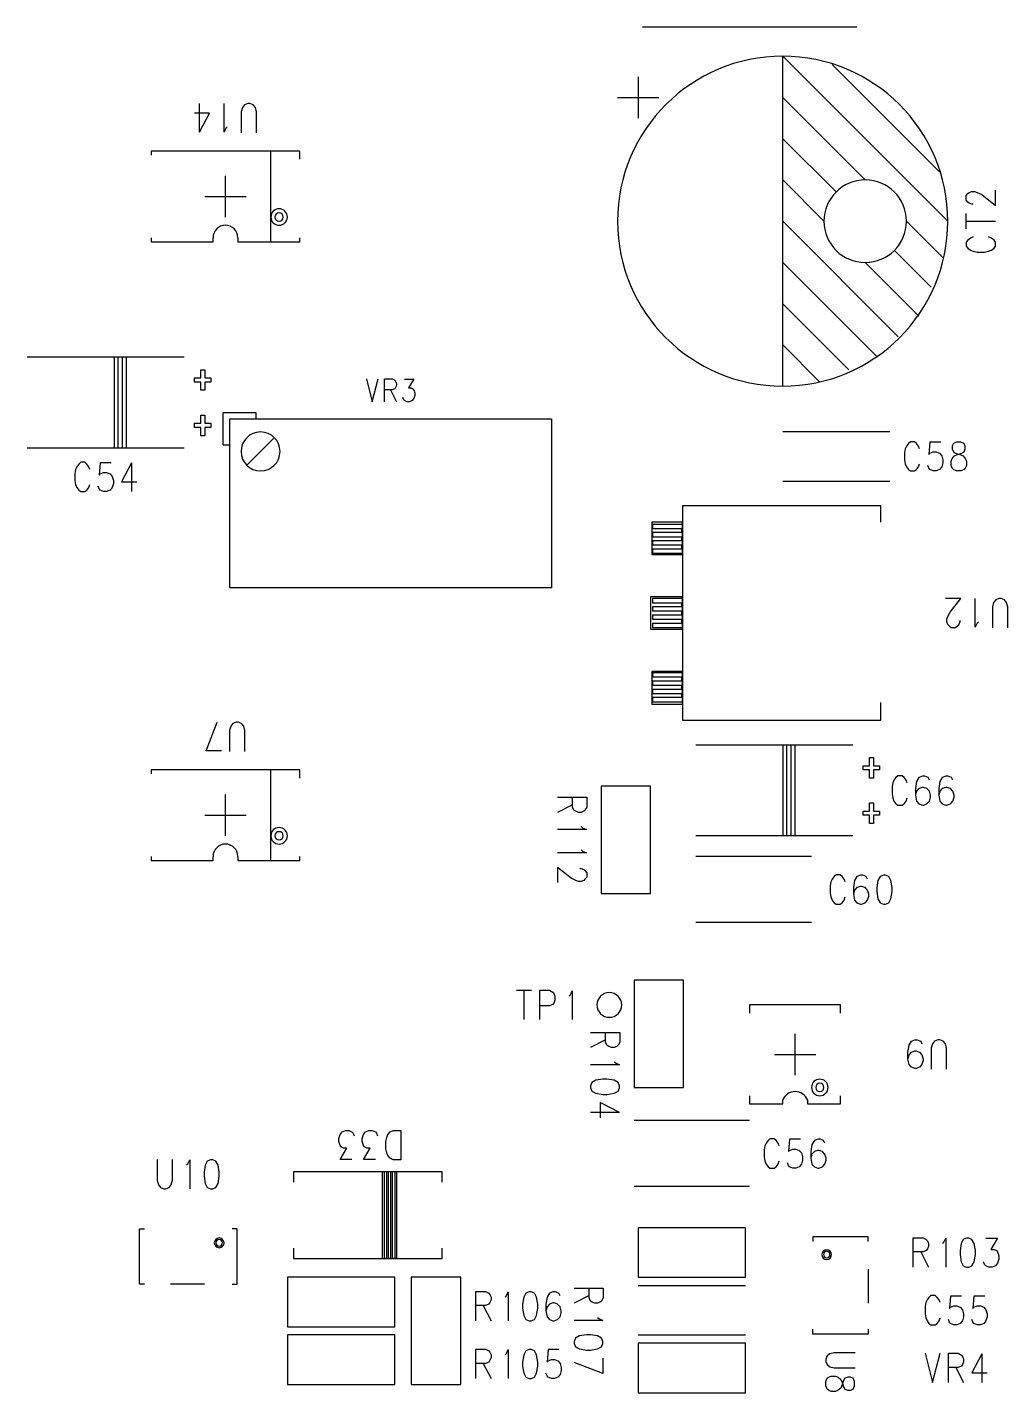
# Model space of a CAD drawing. Extents: x 295 to 953, y 10 to 290.
# Drawn here: x 776.1 to 825.8, y 158.3 to 227.7 of the extents above; entities that cross this region are included whole.
import ezdxf

# ---------------------------------------------------------------- set-up
doc = ezdxf.new("R2010")
doc.units = 0
doc.header["$LTSCALE"] = 5
doc.header["$MEASUREMENT"] = 0
doc.layers.add('BOTTOM_SILK_GBR', color=5, linetype='CONTINUOUS')

msp = doc.modelspace()

# ---------------------------------------------------------------- linework, layer by layer
at = {"layer": 'BOTTOM_SILK_GBR', "color": 0}
for p, q in [((818.186, 227.704), (807.289, 227.704)), ((814.414, 226.237), (822.796, 217.855)), ((814.414, 209.473), (814.414, 226.237)), ((816.928, 225.818), (822.377, 220.369)), ((807.079, 225.189), (807.079, 223.093)), ((806.032, 224.141), (808.127, 224.141)), ((814.414, 224.141), (818.605, 219.95)), ((784.813, 222.374), (784.813, 223.836)), ((786.055, 222.374), (786.055, 223.836)), ((786.987, 223.633), (786.926, 223.409)), ((786.926, 223.409), (786.926, 222.351)), ((787.096, 223.768), (786.987, 223.633)), ((787.258, 223.836), (787.096, 223.768)), ((787.367, 223.836), (787.258, 223.836)), ((787.537, 223.768), (787.367, 223.836)), ((787.644, 223.633), (787.537, 223.768)), ((787.699, 223.409), (787.644, 223.633)), ((787.699, 222.351), (787.699, 223.409)), ((785.323, 223.341), (784.55, 223.341)), ((784.813, 222.374), (785.323, 223.341)), ((786.148, 222.575), (786.055, 222.374)), ((786.209, 222.643), (786.148, 222.575)), ((814.414, 222.046), (817.138, 219.322)), ((782.353, 221.417), (782.353, 221.208)), ((789.896, 221.417), (782.353, 221.417)), ((788.429, 216.807), (788.429, 221.417)), ((789.896, 220.998), (789.896, 221.417)), ((786.124, 218.064), (786.124, 220.16)), ((814.414, 219.95), (816.509, 217.855)), ((823.73, 219.152), (823.82, 219.259)), ((823.82, 219.259), (823.886, 219.313)), ((823.886, 219.313), (824.022, 219.368)), ((824.022, 219.368), (824.157, 219.368)), ((824.157, 219.368), (824.292, 219.313)), ((824.292, 219.313), (824.517, 219.204)), ((824.517, 219.204), (825.215, 218.657)), ((825.215, 218.657), (825.215, 219.429)), ((785.077, 219.112), (787.172, 219.112)), ((823.73, 218.927), (823.73, 219.152)), ((823.82, 218.818), (823.73, 218.927)), ((823.886, 218.766), (823.82, 218.818)), ((824.022, 218.711), (823.886, 218.766)), ((824.089, 218.711), (824.022, 218.711)), ((820.281, 211.987), (814.414, 217.855)), ((820.7, 217.855), (822.586, 215.969)), ((823.73, 217.469), (823.73, 218.241)), ((823.73, 217.855), (825.215, 217.855)), ((782.353, 217.017), (782.353, 216.807)), ((782.353, 216.807), (785.496, 216.807)), ((785.496, 216.807), (785.496, 217.017)), ((786.753, 217.017), (786.753, 216.807)), ((786.753, 216.807), (789.896, 216.807)), ((789.896, 216.807), (789.896, 217.017)), ((823.82, 216.891), (823.73, 216.79)), ((823.73, 216.79), (823.73, 216.583)), ((823.73, 216.583), (823.82, 216.482)), ((823.954, 216.998), (823.82, 216.891)), ((823.82, 216.482), (823.954, 216.381)), ((824.089, 217.053), (823.954, 216.998)), ((825.012, 216.998), (824.855, 217.053)), ((825.147, 216.891), (825.012, 216.998)), ((825.012, 216.381), (825.147, 216.482)), ((825.215, 216.79), (825.147, 216.891)), ((825.147, 216.482), (825.215, 216.583)), ((825.215, 216.583), (825.215, 216.79)), ((814.414, 215.759), (819.233, 210.94)), ((818.605, 215.759), (821.329, 213.035)), ((820.072, 216.388), (821.957, 214.502)), ((823.954, 216.381), (824.089, 216.327)), ((824.089, 216.327), (824.292, 216.281)), ((824.292, 216.281), (824.652, 216.281)), ((824.652, 216.281), (824.855, 216.327)), ((824.855, 216.327), (825.012, 216.381)), ((814.414, 213.664), (817.766, 210.311)), ((814.414, 211.568), (816.3, 209.682)), ((784.029, 210.94), (776.066, 210.94)), ((780.467, 210.94), (780.467, 206.329)), ((780.676, 210.94), (780.467, 210.94)), ((780.676, 206.329), (780.676, 210.94)), ((780.886, 210.94), (780.886, 206.329)), ((781.095, 210.94), (780.886, 210.94)), ((781.095, 206.329), (781.095, 210.94)), ((784.867, 210.311), (785.077, 210.311)), ((784.867, 209.892), (784.867, 210.311)), ((785.077, 210.311), (785.077, 209.892)), ((784.552, 209.892), (784.867, 209.892)), ((784.552, 209.682), (784.552, 209.892)), ((784.867, 209.682), (784.552, 209.682)), ((784.867, 209.263), (784.867, 209.682)), ((785.077, 209.892), (785.39, 209.892)), ((785.077, 209.682), (785.077, 209.263)), ((785.39, 209.682), (785.077, 209.682)), ((785.39, 209.892), (785.39, 209.682)), ((793.282, 209.841), (793.576, 208.686)), ((793.576, 208.686), (793.883, 209.841)), ((794.206, 208.686), (794.206, 209.841)), ((794.206, 209.841), (794.591, 209.841)), ((794.591, 209.841), (794.716, 209.771)), ((794.716, 209.771), (794.759, 209.719)), ((794.759, 209.719), (794.807, 209.613)), ((794.807, 209.507), (794.759, 209.403)), ((794.807, 209.613), (794.807, 209.507)), ((795.214, 209.822), (795.683, 209.822)), ((795.683, 209.822), (795.424, 209.385)), ((785.077, 209.263), (784.867, 209.263)), ((794.591, 209.281), (794.206, 209.281)), ((794.5, 209.281), (794.807, 208.686)), ((794.716, 209.332), (794.591, 209.281)), ((794.759, 209.403), (794.716, 209.332)), ((795.171, 208.791), (795.13, 208.895)), ((795.214, 208.738), (795.171, 208.791)), ((795.424, 209.385), (795.556, 209.385)), ((795.556, 209.385), (795.64, 209.332)), ((795.683, 208.842), (795.599, 208.738)), ((795.64, 209.332), (795.683, 209.281)), ((795.683, 209.281), (795.731, 209.123)), ((795.731, 209.001), (795.683, 208.842)), ((795.731, 209.123), (795.731, 209.001)), ((786.009, 206.486), (786.009, 208.136)), ((786.009, 208.136), (787.659, 208.136)), ((787.659, 208.136), (787.659, 207.806)), ((795.34, 208.686), (795.214, 208.738)), ((795.472, 208.686), (795.34, 208.686)), ((795.599, 208.738), (795.472, 208.686)), ((784.552, 207.587), (784.867, 207.587)), ((784.552, 207.377), (784.552, 207.587)), ((784.867, 208.006), (785.077, 208.006)), ((784.867, 207.587), (784.867, 208.006)), ((785.077, 208.006), (785.077, 207.587)), ((785.077, 207.587), (785.39, 207.587)), ((785.39, 207.587), (785.39, 207.377)), ((786.339, 207.806), (802.674, 207.806)), ((786.339, 199.226), (786.339, 207.806)), ((802.674, 207.806), (802.674, 199.226)), ((784.867, 207.377), (784.552, 207.377)), ((784.867, 206.958), (784.867, 207.377)), ((785.077, 206.958), (784.867, 206.958)), ((785.077, 207.377), (785.077, 206.958)), ((785.39, 207.377), (785.077, 207.377)), ((787.246, 205.496), (788.566, 206.816)), ((814.414, 207.168), (819.862, 207.168)), ((784.029, 206.329), (776.066, 206.329)), ((780.886, 206.329), (780.676, 206.329)), ((786.009, 206.486), (786.339, 206.486)), ((820.639, 206.293), (820.593, 206.09)), ((820.593, 206.09), (820.593, 205.731)), ((820.694, 206.428), (820.639, 206.293)), ((820.794, 206.562), (820.694, 206.428)), ((820.895, 206.653), (820.794, 206.562)), ((821.103, 206.653), (820.895, 206.653)), ((821.203, 206.562), (821.103, 206.653)), ((821.311, 206.428), (821.203, 206.562)), ((821.365, 206.293), (821.311, 206.428)), ((821.89, 206.63), (821.835, 206.001)), ((821.835, 206.001), (821.89, 206.067)), ((822.438, 206.63), (821.89, 206.63)), ((821.89, 206.067), (822.052, 206.135)), ((822.052, 206.135), (822.213, 206.135)), ((822.213, 206.135), (822.383, 206.067)), ((822.383, 206.067), (822.492, 205.933)), ((823.078, 206.562), (823.023, 206.428)), ((823.023, 206.428), (823.023, 206.293)), ((823.023, 206.293), (823.078, 206.135)), ((823.24, 206.63), (823.078, 206.562)), ((823.078, 206.135), (823.185, 206.067)), ((823.185, 206.067), (823.409, 206.001)), ((823.464, 206.63), (823.24, 206.63)), ((823.294, 206.001), (823.517, 206.067)), ((823.626, 206.562), (823.464, 206.63)), ((823.517, 206.067), (823.626, 206.135)), ((823.68, 206.428), (823.626, 206.562)), ((823.626, 206.135), (823.68, 206.293)), ((823.68, 206.293), (823.68, 206.428)), ((778.574, 205.381), (778.52, 205.245)), ((778.675, 205.514), (778.574, 205.381)), ((778.775, 205.605), (778.675, 205.514)), ((778.983, 205.605), (778.775, 205.605)), ((779.084, 205.514), (778.983, 205.605)), ((779.191, 205.381), (779.084, 205.514)), ((779.246, 205.245), (779.191, 205.381)), ((779.77, 205.582), (779.716, 204.953)), ((780.318, 205.582), (779.77, 205.582)), ((781.359, 205.582), (780.849, 204.615)), ((781.359, 205.582), (781.359, 204.12)), ((820.593, 205.731), (820.639, 205.528)), ((820.639, 205.528), (820.694, 205.371)), ((820.694, 205.371), (820.794, 205.236)), ((821.203, 205.236), (821.311, 205.371)), ((821.311, 205.371), (821.365, 205.528)), ((821.835, 205.303), (821.781, 205.438)), ((822.492, 205.371), (822.383, 205.236)), ((822.492, 205.933), (822.553, 205.731)), ((822.553, 205.572), (822.492, 205.371)), ((822.553, 205.731), (822.553, 205.572)), ((822.969, 205.663), (823.023, 205.798)), ((822.969, 205.438), (822.969, 205.663)), ((823.023, 205.303), (822.969, 205.438)), ((823.023, 205.798), (823.131, 205.933)), ((823.131, 205.933), (823.294, 206.001)), ((823.409, 206.001), (823.571, 205.933)), ((823.571, 205.933), (823.68, 205.798)), ((823.68, 205.798), (823.741, 205.663)), ((823.741, 205.438), (823.68, 205.303)), ((823.741, 205.663), (823.741, 205.438)), ((778.52, 205.245), (778.473, 205.042)), ((778.473, 205.042), (778.473, 204.683)), ((778.473, 204.683), (778.52, 204.48)), ((779.716, 204.953), (779.77, 205.019)), ((779.77, 205.019), (779.932, 205.087)), ((779.932, 205.087), (780.094, 205.087)), ((780.094, 205.087), (780.264, 205.019)), ((780.264, 205.019), (780.373, 204.886)), ((780.373, 204.886), (780.434, 204.683)), ((780.434, 204.683), (780.434, 204.524)), ((780.849, 204.615), (781.622, 204.615)), ((814.414, 204.653), (819.862, 204.653)), ((820.794, 205.236), (820.895, 205.168)), ((820.895, 205.168), (821.103, 205.168)), ((821.103, 205.168), (821.203, 205.236)), ((821.89, 205.236), (821.835, 205.303)), ((822.052, 205.168), (821.89, 205.236)), ((822.213, 205.168), (822.052, 205.168)), ((822.383, 205.236), (822.213, 205.168)), ((823.078, 205.236), (823.023, 205.303)), ((823.24, 205.168), (823.078, 205.236)), ((823.464, 205.168), (823.24, 205.168)), ((823.626, 205.236), (823.464, 205.168)), ((823.68, 205.303), (823.626, 205.236)), ((778.52, 204.48), (778.574, 204.323)), ((778.574, 204.323), (778.675, 204.188)), ((778.675, 204.188), (778.775, 204.12)), ((778.775, 204.12), (778.983, 204.12)), ((778.983, 204.12), (779.084, 204.188)), ((779.084, 204.188), (779.191, 204.323)), ((779.191, 204.323), (779.246, 204.48)), ((779.716, 204.255), (779.661, 204.391)), ((779.77, 204.188), (779.716, 204.255)), ((779.932, 204.12), (779.77, 204.188)), ((780.094, 204.12), (779.932, 204.12)), ((780.264, 204.188), (780.094, 204.12)), ((780.373, 204.323), (780.264, 204.188)), ((780.434, 204.524), (780.373, 204.323)), ((809.332, 203.392), (809.332, 192.502)), ((819.397, 203.392), (809.332, 203.392)), ((819.397, 202.567), (819.397, 203.392)), ((807.764, 202.567), (807.764, 200.917)), ((809.332, 202.567), (807.764, 202.567)), ((809.332, 200.917), (809.332, 202.567)), ((807.812, 202.454), (807.812, 202.244)), ((809.279, 202.454), (807.812, 202.454)), ((807.812, 202.244), (809.279, 202.244)), ((807.812, 202.035), (807.812, 201.825)), ((809.279, 202.035), (807.812, 202.035)), ((809.279, 202.244), (809.279, 202.035)), ((807.812, 201.825), (809.279, 201.825)), ((807.812, 201.615), (807.812, 201.406)), ((809.279, 201.615), (807.812, 201.615)), ((807.812, 201.406), (809.279, 201.406)), ((807.812, 201.196), (807.812, 200.987)), ((809.279, 201.196), (807.812, 201.196)), ((809.279, 201.825), (809.279, 201.615)), ((809.279, 201.406), (809.279, 201.196)), ((807.764, 200.917), (809.332, 200.917)), ((807.812, 200.987), (809.279, 200.987)), ((802.674, 199.226), (786.339, 199.226)), ((807.708, 198.772), (807.708, 197.122)), ((809.332, 198.772), (807.708, 198.772)), ((807.812, 198.682), (807.812, 198.472)), ((809.279, 198.682), (807.812, 198.682)), ((807.812, 198.472), (809.279, 198.472)), ((809.279, 198.472), (809.279, 198.263)), ((809.332, 197.122), (809.332, 198.772)), ((823.461, 198.69), (822.688, 198.69)), ((822.913, 197.992), (823.461, 198.69)), ((824.193, 197.228), (824.193, 198.69)), ((825.125, 198.487), (825.064, 198.263)), ((825.234, 198.622), (825.125, 198.487)), ((825.396, 198.69), (825.234, 198.622)), ((825.505, 198.69), (825.396, 198.69)), ((825.675, 198.622), (825.505, 198.69)), ((825.782, 198.487), (825.675, 198.622)), ((825.837, 198.263), (825.782, 198.487)), ((807.812, 198.263), (807.812, 198.053)), ((809.279, 198.263), (807.812, 198.263)), ((807.812, 198.053), (809.279, 198.053)), ((807.812, 197.844), (807.812, 197.634)), ((809.279, 197.844), (807.812, 197.844)), ((809.279, 198.053), (809.279, 197.844)), ((822.749, 197.632), (822.804, 197.768)), ((822.804, 197.768), (822.913, 197.992)), ((825.064, 198.263), (825.064, 197.205)), ((825.837, 197.205), (825.837, 198.263)), ((807.708, 197.122), (809.332, 197.122)), ((807.812, 197.634), (809.279, 197.634)), ((807.812, 197.424), (807.812, 197.215)), ((809.279, 197.424), (807.812, 197.424)), ((807.812, 197.215), (809.279, 197.215)), ((809.279, 197.634), (809.279, 197.424)), ((822.749, 197.497), (822.749, 197.632)), ((822.804, 197.362), (822.749, 197.497)), ((822.858, 197.296), (822.804, 197.362)), ((822.966, 197.205), (822.858, 197.296)), ((823.19, 197.205), (822.966, 197.205)), ((823.299, 197.296), (823.19, 197.205)), ((823.352, 197.362), (823.299, 197.296)), ((823.406, 197.497), (823.352, 197.362)), ((823.406, 197.565), (823.406, 197.497)), ((824.286, 197.429), (824.193, 197.228)), ((824.347, 197.497), (824.286, 197.429)), ((807.764, 194.977), (807.764, 193.327)), ((809.332, 194.977), (807.764, 194.977)), ((807.812, 194.91), (807.812, 194.7)), ((809.279, 194.91), (807.812, 194.91)), ((809.332, 193.327), (809.332, 194.977)), ((807.812, 194.7), (809.279, 194.7)), ((807.812, 194.491), (807.812, 194.281)), ((809.279, 194.491), (807.812, 194.491)), ((807.812, 194.281), (809.279, 194.281)), ((809.279, 194.7), (809.279, 194.491)), ((809.279, 194.281), (809.279, 194.072)), ((807.812, 194.072), (807.812, 193.862)), ((809.279, 194.072), (807.812, 194.072)), ((807.812, 193.862), (809.279, 193.862)), ((807.812, 193.653), (807.812, 193.443)), ((809.279, 193.653), (807.812, 193.653)), ((809.279, 193.862), (809.279, 193.653)), ((807.764, 193.327), (809.332, 193.327)), ((807.812, 193.443), (809.279, 193.443)), ((819.397, 192.502), (819.397, 193.41)), ((785.144, 190.942), (785.7, 192.403)), ((786.393, 192.201), (786.332, 191.976)), ((786.502, 192.336), (786.393, 192.201)), ((786.664, 192.403), (786.502, 192.336)), ((786.773, 192.403), (786.664, 192.403)), ((786.943, 192.336), (786.773, 192.403)), ((787.05, 192.201), (786.943, 192.336)), ((787.105, 191.976), (787.05, 192.201)), ((809.332, 192.502), (819.397, 192.502)), ((786.332, 191.976), (786.332, 190.918)), ((787.105, 190.918), (787.105, 191.976)), ((785.917, 190.942), (785.144, 190.942)), ((817.976, 191.242), (810.013, 191.242)), ((814.414, 191.242), (814.414, 186.632)), ((814.623, 191.242), (814.414, 191.242)), ((814.623, 186.632), (814.623, 191.242)), ((814.833, 191.242), (814.833, 186.632)), ((815.042, 191.242), (814.833, 191.242)), ((815.042, 186.632), (815.042, 191.242)), ((818.499, 190.194), (818.814, 190.194)), ((818.499, 189.985), (818.499, 190.194)), ((818.814, 190.613), (819.024, 190.613)), ((818.814, 190.194), (818.814, 190.613)), ((819.024, 190.613), (819.024, 190.194)), ((819.024, 190.194), (819.337, 190.194)), ((819.337, 190.194), (819.337, 189.985)), ((782.353, 189.985), (782.353, 189.775)), ((789.896, 189.985), (782.353, 189.985)), ((788.429, 185.374), (788.429, 189.985)), ((789.896, 189.565), (789.896, 189.985)), ((818.814, 189.985), (818.499, 189.985)), ((818.814, 189.565), (818.814, 189.985)), ((819.024, 189.565), (818.814, 189.565)), ((819.024, 189.985), (819.024, 189.565)), ((819.337, 189.985), (819.024, 189.985)), ((820.065, 189.455), (820.01, 189.32)), ((820.166, 189.589), (820.065, 189.455)), ((820.266, 189.679), (820.166, 189.589)), ((820.474, 189.679), (820.266, 189.679)), ((820.575, 189.589), (820.474, 189.679)), ((820.682, 189.455), (820.575, 189.589)), ((820.736, 189.32), (820.682, 189.455)), ((821.207, 189.387), (821.152, 189.028)), ((821.33, 189.589), (821.207, 189.387)), ((821.507, 189.656), (821.33, 189.589)), ((821.623, 189.656), (821.507, 189.656)), ((821.801, 189.589), (821.623, 189.656)), ((821.863, 189.455), (821.801, 189.589)), ((822.395, 189.387), (822.34, 189.028)), ((822.518, 189.589), (822.395, 189.387)), ((822.695, 189.656), (822.518, 189.589)), ((822.811, 189.656), (822.695, 189.656)), ((822.989, 189.589), (822.811, 189.656)), ((823.051, 189.455), (822.989, 189.589)), ((786.124, 186.632), (786.124, 188.727)), ((805.193, 189.146), (805.193, 183.698)), ((807.708, 189.146), (805.193, 189.146)), ((807.708, 183.698), (807.708, 189.146)), ((820.01, 189.32), (819.964, 189.117)), ((819.964, 189.117), (819.964, 188.757)), ((819.964, 188.757), (820.01, 188.554)), ((821.152, 189.028), (821.152, 188.689)), ((821.207, 188.892), (821.152, 188.689)), ((821.152, 188.689), (821.207, 188.397)), ((821.33, 189.028), (821.207, 188.892)), ((821.507, 189.094), (821.33, 189.028)), ((821.561, 189.094), (821.507, 189.094)), ((821.74, 189.028), (821.561, 189.094)), ((821.863, 188.892), (821.74, 189.028)), ((821.924, 188.689), (821.863, 188.892)), ((821.924, 188.599), (821.924, 188.689)), ((822.34, 189.028), (822.34, 188.689)), ((822.395, 188.892), (822.34, 188.689)), ((822.34, 188.689), (822.395, 188.397)), ((822.518, 189.028), (822.395, 188.892)), ((822.695, 189.094), (822.518, 189.028)), ((822.749, 189.094), (822.695, 189.094)), ((822.928, 189.028), (822.749, 189.094)), ((823.051, 188.892), (822.928, 189.028)), ((823.112, 188.689), (823.051, 188.892)), ((823.112, 188.599), (823.112, 188.689)), ((802.984, 188.59), (804.469, 188.59)), ((803.75, 188.212), (802.984, 187.818)), ((803.75, 188.095), (803.75, 188.59)), ((803.817, 187.934), (803.75, 188.095)), ((804.469, 188.095), (804.378, 187.934)), ((804.469, 188.59), (804.469, 188.095)), ((818.814, 188.308), (819.024, 188.308)), ((818.814, 187.889), (818.814, 188.308)), ((819.024, 188.308), (819.024, 187.889)), ((820.01, 188.554), (820.065, 188.397)), ((820.065, 188.397), (820.166, 188.262)), ((820.166, 188.262), (820.266, 188.194)), ((820.266, 188.194), (820.474, 188.194)), ((820.474, 188.194), (820.575, 188.262)), ((820.575, 188.262), (820.682, 188.397)), ((820.682, 188.397), (820.736, 188.554)), ((821.207, 188.397), (821.33, 188.262)), ((821.33, 188.262), (821.507, 188.194)), ((821.507, 188.194), (821.561, 188.194)), ((821.561, 188.194), (821.74, 188.262)), ((821.74, 188.262), (821.863, 188.397)), ((821.863, 188.397), (821.924, 188.599)), ((822.395, 188.397), (822.518, 188.262)), ((822.518, 188.262), (822.695, 188.194)), ((822.695, 188.194), (822.749, 188.194)), ((822.749, 188.194), (822.928, 188.262)), ((822.928, 188.262), (823.051, 188.397)), ((823.051, 188.397), (823.112, 188.599)), ((785.077, 187.679), (787.172, 187.679)), ((803.906, 187.879), (803.817, 187.934)), ((804.042, 187.818), (803.906, 187.879)), ((804.177, 187.818), (804.042, 187.818)), ((804.312, 187.879), (804.177, 187.818)), ((804.378, 187.934), (804.312, 187.879)), ((818.499, 187.889), (818.814, 187.889)), ((818.499, 187.679), (818.499, 187.889)), ((818.814, 187.679), (818.499, 187.679)), ((818.814, 187.26), (818.814, 187.679)), ((819.024, 187.889), (819.337, 187.889)), ((819.024, 187.679), (819.024, 187.26)), ((819.337, 187.679), (819.024, 187.679)), ((819.337, 187.889), (819.337, 187.679)), ((804.446, 186.947), (802.984, 186.947)), ((804.177, 187.1), (804.245, 187.039)), ((804.245, 187.039), (804.446, 186.947)), ((817.976, 186.632), (810.013, 186.632)), ((814.833, 186.632), (814.623, 186.632)), ((819.024, 187.26), (818.814, 187.26)), ((804.177, 185.912), (804.245, 185.851)), ((782.353, 185.584), (782.353, 185.374)), ((782.353, 185.374), (785.496, 185.374)), ((785.496, 185.374), (785.496, 185.584)), ((786.753, 185.584), (786.753, 185.374)), ((786.753, 185.374), (789.896, 185.374)), ((789.896, 185.374), (789.896, 185.584)), ((804.446, 185.759), (802.984, 185.759)), ((804.245, 185.851), (804.446, 185.759)), ((815.881, 185.584), (810.013, 185.584)), ((803.682, 184.478), (802.984, 185.026)), ((802.984, 185.026), (802.984, 184.254)), ((804.109, 184.972), (804.177, 184.972)), ((804.177, 184.972), (804.312, 184.917)), ((804.312, 184.917), (804.378, 184.865)), ((804.378, 184.865), (804.469, 184.756)), ((804.469, 184.531), (804.378, 184.424)), ((804.469, 184.756), (804.469, 184.531)), ((817.022, 184.559), (816.922, 184.426)), ((817.123, 184.65), (817.022, 184.559)), ((817.331, 184.65), (817.123, 184.65)), ((817.432, 184.559), (817.331, 184.65)), ((817.539, 184.426), (817.432, 184.559)), ((818.187, 184.559), (818.063, 184.358)), ((818.364, 184.627), (818.187, 184.559)), ((818.479, 184.627), (818.364, 184.627)), ((818.657, 184.559), (818.479, 184.627)), ((818.72, 184.426), (818.657, 184.559)), ((819.359, 184.559), (819.251, 184.358)), ((819.529, 184.627), (819.359, 184.559)), ((819.638, 184.627), (819.529, 184.627)), ((819.799, 184.559), (819.638, 184.627)), ((819.908, 184.358), (819.799, 184.559)), ((803.906, 184.37), (803.682, 184.478)), ((804.042, 184.315), (803.906, 184.37)), ((804.177, 184.315), (804.042, 184.315)), ((804.312, 184.37), (804.177, 184.315)), ((804.378, 184.424), (804.312, 184.37)), ((816.867, 184.29), (816.821, 184.087)), ((816.821, 184.087), (816.821, 183.728)), ((816.922, 184.426), (816.867, 184.29)), ((817.593, 184.29), (817.539, 184.426)), ((818.063, 184.358), (818.009, 183.998)), ((818.009, 183.998), (818.009, 183.66)), ((818.063, 183.863), (818.009, 183.66)), ((818.187, 183.998), (818.063, 183.863)), ((818.364, 184.064), (818.187, 183.998)), ((818.418, 184.064), (818.364, 184.064)), ((818.596, 183.998), (818.418, 184.064)), ((818.72, 183.863), (818.596, 183.998)), ((818.781, 183.66), (818.72, 183.863)), ((819.251, 184.358), (819.197, 183.998)), ((819.197, 183.998), (819.197, 183.795)), ((819.969, 183.998), (819.908, 184.358)), ((819.969, 183.795), (819.969, 183.998)), ((805.193, 183.698), (807.708, 183.698)), ((816.821, 183.728), (816.867, 183.525)), ((816.867, 183.525), (816.922, 183.368)), ((816.922, 183.368), (817.022, 183.233)), ((817.022, 183.233), (817.123, 183.165)), ((817.123, 183.165), (817.331, 183.165)), ((817.331, 183.165), (817.432, 183.233)), ((817.432, 183.233), (817.539, 183.368)), ((817.539, 183.368), (817.593, 183.525)), ((818.009, 183.66), (818.063, 183.368)), ((818.063, 183.368), (818.187, 183.233)), ((818.187, 183.233), (818.364, 183.165)), ((818.364, 183.165), (818.418, 183.165)), ((818.418, 183.165), (818.596, 183.233)), ((818.596, 183.233), (818.72, 183.368)), ((818.72, 183.368), (818.781, 183.569)), ((818.781, 183.569), (818.781, 183.66)), ((819.197, 183.795), (819.251, 183.436)), ((819.251, 183.436), (819.359, 183.233)), ((819.359, 183.233), (819.529, 183.165)), ((819.529, 183.165), (819.638, 183.165)), ((819.638, 183.165), (819.799, 183.233)), ((819.799, 183.233), (819.908, 183.436)), ((819.908, 183.436), (819.969, 183.795)), ((815.881, 182.231), (810.013, 182.231)), ((806.87, 179.298), (806.87, 173.849)), ((809.384, 179.298), (806.87, 179.298)), ((809.384, 173.849), (809.384, 179.298)), ((800.895, 178.783), (801.667, 178.783)), ((801.281, 178.783), (801.281, 177.298)), ((802.083, 177.298), (802.083, 178.783)), ((802.083, 178.783), (802.578, 178.783)), ((802.578, 178.783), (802.74, 178.692)), ((802.74, 178.692), (802.794, 178.626)), ((802.794, 178.626), (802.855, 178.491)), ((802.855, 178.288), (802.794, 178.131)), ((802.855, 178.491), (802.855, 178.288)), ((803.573, 178.491), (803.634, 178.558)), ((803.634, 178.558), (803.727, 178.76)), ((803.727, 178.76), (803.727, 177.298)), ((802.578, 177.996), (802.083, 177.996)), ((802.74, 178.063), (802.578, 177.996)), ((802.794, 178.131), (802.74, 178.063)), ((812.737, 178.04), (812.737, 177.621)), ((817.347, 178.04), (812.737, 178.04)), ((817.347, 177.621), (817.347, 178.04)), ((804.661, 176.646), (806.146, 176.646)), ((805.426, 176.268), (804.661, 175.874)), ((805.426, 176.151), (805.426, 176.646)), ((806.146, 176.646), (806.146, 176.151)), ((815.042, 174.478), (815.042, 176.573)), ((820.829, 175.998), (820.946, 176.2)), ((820.946, 176.2), (821.131, 176.268)), ((821.131, 176.268), (821.246, 176.268)), ((821.246, 176.268), (821.425, 176.2)), ((821.425, 176.2), (821.486, 176.065)), ((822.126, 176.2), (822.017, 176.065)), ((822.287, 176.268), (822.126, 176.2)), ((822.396, 176.268), (822.287, 176.268)), ((822.566, 176.2), (822.396, 176.268)), ((822.674, 176.065), (822.566, 176.2)), ((805.494, 175.989), (805.426, 176.151)), ((805.583, 175.935), (805.494, 175.989)), ((805.718, 175.874), (805.583, 175.935)), ((805.853, 175.874), (805.718, 175.874)), ((805.989, 175.935), (805.853, 175.874)), ((806.055, 175.989), (805.989, 175.935)), ((806.146, 176.151), (806.055, 175.989)), ((813.995, 175.526), (816.09, 175.526)), ((820.768, 175.638), (820.829, 175.998)), ((820.768, 175.278), (820.768, 175.638)), ((820.768, 175.278), (820.829, 175.502)), ((820.829, 175.502), (820.946, 175.638)), ((820.946, 175.638), (821.131, 175.705)), ((821.131, 175.705), (821.185, 175.705)), ((821.185, 175.705), (821.362, 175.638)), ((821.362, 175.638), (821.486, 175.502)), ((821.486, 175.502), (821.54, 175.278)), ((822.017, 176.065), (821.956, 175.841)), ((821.956, 175.841), (821.956, 174.783)), ((822.728, 175.841), (822.674, 176.065)), ((822.728, 174.783), (822.728, 175.841)), ((806.122, 175.003), (804.661, 175.003)), ((805.853, 175.156), (805.921, 175.095)), ((805.921, 175.095), (806.122, 175.003)), ((820.829, 175.007), (820.768, 175.278)), ((820.946, 174.874), (820.829, 175.007)), ((821.131, 174.806), (820.946, 174.874)), ((821.185, 174.806), (821.131, 174.806)), ((821.362, 174.874), (821.185, 174.806)), ((821.486, 175.007), (821.362, 174.874)), ((821.54, 175.21), (821.486, 175.007)), ((821.54, 175.278), (821.54, 175.21)), ((804.728, 174.108), (804.661, 173.938)), ((804.931, 174.215), (804.728, 174.108)), ((805.291, 174.27), (804.931, 174.215)), ((805.494, 174.27), (805.291, 174.27)), ((805.853, 174.215), (805.494, 174.27)), ((806.055, 174.108), (805.853, 174.215)), ((806.122, 173.938), (806.055, 174.108)), ((804.661, 173.938), (804.661, 173.829)), ((804.661, 173.829), (804.728, 173.668)), ((804.728, 173.668), (804.931, 173.559)), ((804.931, 173.559), (805.291, 173.498)), ((805.291, 173.498), (805.494, 173.498)), ((805.494, 173.498), (805.853, 173.559)), ((805.853, 173.559), (806.055, 173.668)), ((806.055, 173.668), (806.122, 173.829)), ((806.122, 173.829), (806.122, 173.938)), ((806.87, 173.849), (809.384, 173.849)), ((812.737, 173.43), (812.737, 173.011)), ((817.347, 173.011), (817.347, 173.43)), ((806.122, 172.572), (805.156, 173.082)), ((805.156, 173.082), (805.156, 172.31)), ((812.737, 173.011), (814.414, 173.011)), ((814.414, 173.011), (814.414, 173.221)), ((815.671, 173.221), (815.671, 173.011)), ((815.671, 173.011), (817.347, 173.011)), ((806.122, 172.572), (804.661, 172.572)), ((812.737, 172.173), (806.87, 172.173)), ((791.885, 171.254), (791.946, 171.455)), ((791.946, 171.455), (792.055, 171.59)), ((792.055, 171.59), (792.216, 171.658)), ((792.216, 171.658), (792.386, 171.658)), ((792.386, 171.658), (792.548, 171.59)), ((792.548, 171.59), (792.602, 171.523)), ((792.602, 171.523), (792.657, 171.387)), ((793.073, 171.254), (793.134, 171.455)), ((793.134, 171.455), (793.243, 171.59)), ((793.243, 171.59), (793.404, 171.658)), ((793.404, 171.658), (793.574, 171.658)), ((793.574, 171.658), (793.736, 171.59)), ((793.736, 171.59), (793.79, 171.523)), ((793.79, 171.523), (793.845, 171.387)), ((794.322, 171.298), (794.376, 171.455)), ((794.376, 171.455), (794.485, 171.59)), ((794.485, 171.59), (794.647, 171.658)), ((794.647, 171.658), (795.033, 171.658)), ((795.033, 171.658), (795.033, 170.173)), ((791.885, 171.095), (791.885, 171.254)), ((791.946, 170.892), (791.885, 171.095)), ((792, 170.825), (791.946, 170.892)), ((791.946, 170.196), (792.279, 170.759)), ((792.109, 170.759), (792, 170.825)), ((792.279, 170.759), (792.109, 170.759)), ((793.073, 171.095), (793.073, 171.254)), ((793.134, 170.892), (793.073, 171.095)), ((793.188, 170.825), (793.134, 170.892)), ((793.134, 170.196), (793.467, 170.759)), ((793.297, 170.759), (793.188, 170.825)), ((793.467, 170.759), (793.297, 170.759)), ((794.261, 171.095), (794.322, 171.298)), ((794.261, 170.736), (794.261, 171.095)), ((794.322, 170.533), (794.261, 170.736)), ((813.514, 170.879), (813.468, 170.676)), ((813.468, 170.676), (813.468, 170.317)), ((813.569, 171.014), (813.514, 170.879)), ((813.67, 171.148), (813.569, 171.014)), ((813.77, 171.239), (813.67, 171.148)), ((813.978, 171.239), (813.77, 171.239)), ((814.079, 171.148), (813.978, 171.239)), ((814.186, 171.014), (814.079, 171.148)), ((814.24, 170.879), (814.186, 171.014)), ((814.765, 171.216), (814.711, 170.587)), ((814.711, 170.587), (814.765, 170.653)), ((815.313, 171.216), (814.765, 171.216)), ((814.765, 170.653), (814.927, 170.721)), ((814.927, 170.721), (815.089, 170.721)), ((815.089, 170.721), (815.258, 170.653)), ((815.258, 170.653), (815.367, 170.519)), ((815.899, 170.947), (815.844, 170.587)), ((816.022, 171.148), (815.899, 170.947)), ((816.199, 171.216), (816.022, 171.148)), ((816.199, 170.653), (816.022, 170.587)), ((816.314, 171.216), (816.199, 171.216)), ((816.253, 170.653), (816.199, 170.653)), ((816.432, 170.587), (816.253, 170.653)), ((816.493, 171.148), (816.314, 171.216)), ((816.555, 171.014), (816.493, 171.148)), ((782.664, 170.191), (782.664, 169.133)), ((783.437, 169.133), (783.437, 170.191)), ((784.154, 169.899), (784.215, 169.967)), ((784.215, 169.967), (784.308, 170.168)), ((784.308, 170.168), (784.308, 168.706)), ((785.202, 170.1), (785.095, 169.899)), ((785.372, 170.168), (785.202, 170.1)), ((785.481, 170.168), (785.372, 170.168)), ((785.643, 170.1), (785.481, 170.168)), ((785.752, 169.899), (785.643, 170.1)), ((792.548, 170.196), (791.946, 170.196)), ((793.736, 170.196), (793.134, 170.196)), ((794.376, 170.397), (794.322, 170.533)), ((794.485, 170.264), (794.376, 170.397)), ((794.647, 170.173), (794.485, 170.264)), ((795.033, 170.173), (794.647, 170.173)), ((813.468, 170.317), (813.514, 170.114)), ((813.514, 170.114), (813.569, 169.957)), ((813.569, 169.957), (813.67, 169.822)), ((814.079, 169.822), (814.186, 169.957)), ((814.186, 169.957), (814.24, 170.114)), ((814.711, 169.889), (814.656, 170.024)), ((815.367, 169.957), (815.258, 169.822)), ((815.367, 170.519), (815.428, 170.317)), ((815.428, 170.158), (815.367, 169.957)), ((815.428, 170.317), (815.428, 170.158)), ((815.844, 170.587), (815.844, 170.249)), ((815.899, 170.452), (815.844, 170.249)), ((815.844, 170.249), (815.899, 169.957)), ((816.022, 170.587), (815.899, 170.452)), ((815.899, 169.957), (816.022, 169.822)), ((816.555, 170.452), (816.432, 170.587)), ((816.432, 169.822), (816.555, 169.957)), ((816.616, 170.249), (816.555, 170.452)), ((816.555, 169.957), (816.616, 170.158)), ((816.616, 170.158), (816.616, 170.249)), ((785.095, 169.899), (785.04, 169.539)), ((785.04, 169.539), (785.04, 169.336)), ((785.04, 169.336), (785.095, 168.977)), ((785.813, 169.539), (785.752, 169.899)), ((785.752, 168.977), (785.813, 169.336)), ((785.813, 169.336), (785.813, 169.539)), ((789.581, 169.554), (789.581, 169.03)), ((797.125, 169.554), (789.581, 169.554)), ((794.087, 169.554), (794.087, 165.154)), ((794.191, 169.554), (794.087, 169.554)), ((794.191, 165.154), (794.191, 169.554)), ((794.297, 169.554), (794.297, 165.154)), ((794.401, 169.554), (794.297, 169.554)), ((794.401, 165.154), (794.401, 169.554)), ((794.506, 169.554), (794.506, 165.154)), ((794.61, 169.554), (794.506, 169.554)), ((794.61, 165.154), (794.61, 169.554)), ((794.716, 169.554), (794.716, 165.154)), ((794.82, 169.554), (794.716, 169.554)), ((794.82, 165.154), (794.82, 169.554)), ((797.125, 169.03), (797.125, 169.554)), ((813.67, 169.822), (813.77, 169.754)), ((813.77, 169.754), (813.978, 169.754)), ((813.978, 169.754), (814.079, 169.822)), ((814.765, 169.822), (814.711, 169.889)), ((814.927, 169.754), (814.765, 169.822)), ((815.089, 169.754), (814.927, 169.754)), ((815.258, 169.822), (815.089, 169.754)), ((816.022, 169.822), (816.199, 169.754)), ((816.199, 169.754), (816.253, 169.754)), ((816.253, 169.754), (816.432, 169.822)), ((782.664, 169.133), (782.719, 168.909)), ((782.719, 168.909), (782.826, 168.774)), ((782.826, 168.774), (782.996, 168.706)), ((782.996, 168.706), (783.105, 168.706)), ((783.105, 168.706), (783.267, 168.774)), ((783.267, 168.774), (783.376, 168.909)), ((783.376, 168.909), (783.437, 169.133)), ((785.095, 168.977), (785.202, 168.774)), ((785.202, 168.774), (785.372, 168.706)), ((785.372, 168.706), (785.481, 168.706)), ((785.481, 168.706), (785.643, 168.774)), ((785.643, 168.774), (785.752, 168.977)), ((812.737, 168.82), (806.87, 168.82)), ((781.763, 166.66), (782.011, 166.66)), ((781.763, 163.855), (781.763, 166.66)), ((786.713, 166.66), (786.466, 166.66)), ((786.713, 163.855), (786.713, 166.66)), ((807.079, 166.725), (807.079, 164.21)), ((812.528, 166.725), (807.079, 166.725)), ((812.528, 164.21), (812.528, 166.725)), ((815.945, 166.266), (815.945, 166.018)), ((818.75, 166.266), (815.945, 166.266)), ((818.75, 166.018), (818.75, 166.266)), ((821.047, 164.725), (821.047, 166.21)), ((821.047, 166.21), (821.542, 166.21)), ((821.542, 166.21), (821.703, 166.119)), ((821.703, 166.119), (821.758, 166.053)), ((821.758, 166.053), (821.819, 165.918)), ((821.819, 165.782), (821.758, 165.647)), ((821.819, 165.918), (821.819, 165.782)), ((822.537, 165.918), (822.598, 165.985)), ((822.598, 165.985), (822.69, 166.187)), ((822.69, 166.187), (822.69, 164.725)), ((823.477, 165.918), (823.423, 165.558)), ((823.584, 166.119), (823.477, 165.918)), ((823.754, 166.187), (823.584, 166.119)), ((823.863, 166.187), (823.754, 166.187)), ((824.025, 166.119), (823.863, 166.187)), ((824.134, 165.918), (824.025, 166.119)), ((824.195, 165.558), (824.134, 165.918)), ((824.72, 166.187), (825.322, 166.187)), ((825.322, 166.187), (824.989, 165.624)), ((789.581, 165.677), (789.581, 165.154)), ((789.581, 165.154), (797.125, 165.154)), ((794.297, 165.154), (794.191, 165.154)), ((794.506, 165.154), (794.401, 165.154)), ((794.716, 165.154), (794.61, 165.154)), ((797.125, 165.154), (797.125, 165.677)), ((821.542, 165.49), (821.047, 165.49)), ((821.425, 165.49), (821.819, 164.725)), ((821.703, 165.558), (821.542, 165.49)), ((821.758, 165.647), (821.703, 165.558)), ((823.423, 165.558), (823.423, 165.355)), ((823.423, 165.355), (823.477, 164.995)), ((824.134, 164.995), (824.195, 165.355)), ((824.195, 165.355), (824.195, 165.558)), ((824.989, 165.624), (825.158, 165.624)), ((825.158, 165.624), (825.267, 165.558)), ((825.267, 165.558), (825.322, 165.49)), ((825.322, 165.49), (825.383, 165.287)), ((825.383, 165.129), (825.322, 164.928)), ((825.383, 165.287), (825.383, 165.129)), ((818.75, 164.616), (818.75, 162.883)), ((823.477, 164.995), (823.584, 164.792)), ((823.584, 164.792), (823.754, 164.725)), ((823.754, 164.725), (823.863, 164.725)), ((823.863, 164.725), (824.025, 164.792)), ((824.025, 164.792), (824.134, 164.995)), ((824.665, 164.86), (824.611, 164.995)), ((824.72, 164.792), (824.665, 164.86)), ((824.881, 164.725), (824.72, 164.792)), ((825.051, 164.725), (824.881, 164.725)), ((825.213, 164.792), (825.051, 164.725)), ((825.322, 164.928), (825.213, 164.792)), ((782.011, 163.855), (781.763, 163.855)), ((785.063, 163.855), (783.331, 163.855)), ((786.466, 163.855), (786.713, 163.855)), ((794.716, 164.21), (789.268, 164.21)), ((789.268, 164.21), (789.268, 161.695)), ((794.716, 161.695), (794.716, 164.21)), ((795.554, 164.21), (795.554, 158.762)), ((798.069, 164.21), (795.554, 164.21)), ((798.069, 158.762), (798.069, 164.21)), ((807.079, 164.21), (812.528, 164.21)), ((807.079, 163.791), (812.528, 163.791)), ((798.834, 162.001), (798.834, 163.486)), ((798.834, 163.486), (799.329, 163.486)), ((799.329, 163.486), (799.491, 163.395)), ((799.491, 163.395), (799.546, 163.329)), ((799.546, 163.329), (799.607, 163.194)), ((799.607, 163.058), (799.546, 162.923)), ((799.607, 163.194), (799.607, 163.058)), ((800.324, 163.194), (800.385, 163.261)), ((800.385, 163.261), (800.478, 163.462)), ((800.478, 163.462), (800.478, 162.001)), ((801.265, 163.194), (801.21, 162.834)), ((801.372, 163.395), (801.265, 163.194)), ((801.542, 163.462), (801.372, 163.395)), ((801.651, 163.462), (801.542, 163.462)), ((801.813, 163.395), (801.651, 163.462)), ((801.922, 163.194), (801.813, 163.395)), ((801.983, 162.834), (801.922, 163.194)), ((802.453, 163.194), (802.398, 162.834)), ((802.577, 163.395), (802.453, 163.194)), ((802.753, 163.462), (802.577, 163.395)), ((802.869, 163.462), (802.753, 163.462)), ((803.047, 163.395), (802.869, 163.462)), ((803.11, 163.261), (803.047, 163.395)), ((803.822, 163.654), (805.307, 163.654)), ((804.588, 163.276), (803.822, 162.882)), ((804.588, 163.159), (804.588, 163.654)), ((804.656, 162.997), (804.588, 163.159)), ((805.307, 163.159), (805.217, 162.997)), ((805.307, 163.654), (805.307, 163.159)), ((821.741, 163.052), (821.687, 162.916)), ((821.842, 163.185), (821.741, 163.052)), ((821.943, 163.276), (821.842, 163.185)), ((822.151, 163.276), (821.943, 163.276)), ((822.251, 163.185), (822.151, 163.276)), ((822.358, 163.052), (822.251, 163.185)), ((822.413, 162.916), (822.358, 163.052)), ((822.938, 163.253), (822.883, 162.624)), ((823.485, 163.253), (822.938, 163.253)), ((824.126, 163.253), (824.071, 162.624)), ((824.673, 163.253), (824.126, 163.253)), ((799.329, 162.766), (798.834, 162.766)), ((799.212, 162.766), (799.607, 162.001)), ((799.491, 162.834), (799.329, 162.766)), ((799.546, 162.923), (799.491, 162.834)), ((801.21, 162.834), (801.21, 162.631)), ((801.21, 162.631), (801.265, 162.271)), ((801.922, 162.271), (801.983, 162.631)), ((801.983, 162.631), (801.983, 162.834)), ((802.398, 162.834), (802.398, 162.496)), ((802.453, 162.698), (802.398, 162.496)), ((802.398, 162.496), (802.453, 162.203)), ((802.577, 162.834), (802.453, 162.698)), ((802.753, 162.9), (802.577, 162.834)), ((802.808, 162.9), (802.753, 162.9)), ((802.986, 162.834), (802.808, 162.9)), ((803.11, 162.698), (802.986, 162.834)), ((803.171, 162.496), (803.11, 162.698)), ((803.11, 162.203), (803.171, 162.405)), ((803.171, 162.405), (803.171, 162.496)), ((804.745, 162.943), (804.656, 162.997)), ((804.88, 162.882), (804.745, 162.943)), ((805.015, 162.882), (804.88, 162.882)), ((805.151, 162.943), (805.015, 162.882)), ((805.217, 162.997), (805.151, 162.943)), ((821.687, 162.916), (821.641, 162.713)), ((821.641, 162.713), (821.641, 162.354)), ((821.641, 162.354), (821.687, 162.151)), ((822.883, 162.624), (822.938, 162.69)), ((822.938, 162.69), (823.099, 162.758)), ((823.099, 162.758), (823.261, 162.758)), ((823.261, 162.758), (823.431, 162.69)), ((823.431, 162.69), (823.54, 162.557)), ((823.54, 162.557), (823.601, 162.354)), ((823.601, 162.354), (823.601, 162.195)), ((824.071, 162.624), (824.126, 162.69)), ((824.126, 162.69), (824.287, 162.758)), ((824.287, 162.758), (824.449, 162.758)), ((824.449, 162.758), (824.619, 162.69)), ((824.619, 162.69), (824.728, 162.557)), ((824.728, 162.557), (824.789, 162.354)), ((824.789, 162.354), (824.789, 162.195)), ((789.268, 161.695), (794.716, 161.695)), ((801.265, 162.271), (801.372, 162.068)), ((801.372, 162.068), (801.542, 162.001)), ((801.542, 162.001), (801.651, 162.001)), ((801.651, 162.001), (801.813, 162.068)), ((801.813, 162.068), (801.922, 162.271)), ((802.453, 162.203), (802.577, 162.068)), ((802.577, 162.068), (802.753, 162.001)), ((802.753, 162.001), (802.808, 162.001)), ((802.808, 162.001), (802.986, 162.068)), ((802.986, 162.068), (803.11, 162.203)), ((805.284, 162.01), (803.822, 162.01)), ((805.015, 162.164), (805.083, 162.103)), ((805.083, 162.103), (805.284, 162.01)), ((821.687, 162.151), (821.741, 161.994)), ((821.741, 161.994), (821.842, 161.859)), ((821.842, 161.859), (821.943, 161.791)), ((821.943, 161.791), (822.151, 161.791)), ((822.151, 161.791), (822.251, 161.859)), ((822.251, 161.859), (822.358, 161.994)), ((822.358, 161.994), (822.413, 162.151)), ((822.883, 161.926), (822.829, 162.062)), ((822.938, 161.859), (822.883, 161.926)), ((823.099, 161.791), (822.938, 161.859)), ((823.261, 161.791), (823.099, 161.791)), ((823.431, 161.859), (823.261, 161.791)), ((823.54, 161.994), (823.431, 161.859)), ((823.601, 162.195), (823.54, 161.994)), ((824.071, 161.926), (824.017, 162.062)), ((824.126, 161.859), (824.071, 161.926)), ((824.287, 161.791), (824.126, 161.859)), ((824.449, 161.791), (824.287, 161.791)), ((824.619, 161.859), (824.449, 161.791)), ((824.728, 161.994), (824.619, 161.859)), ((824.789, 162.195), (824.728, 161.994)), ((789.268, 161.276), (789.268, 158.762)), ((794.716, 161.276), (789.268, 161.276)), ((794.716, 158.762), (794.716, 161.276)), ((803.89, 161.116), (803.822, 160.946)), ((803.822, 160.946), (803.822, 160.837)), ((804.093, 161.223), (803.89, 161.116)), ((804.453, 161.278), (804.093, 161.223)), ((804.656, 161.278), (804.453, 161.278)), ((805.015, 161.223), (804.656, 161.278)), ((805.217, 161.116), (805.015, 161.223)), ((805.284, 160.946), (805.217, 161.116)), ((805.284, 160.837), (805.284, 160.946)), ((807.079, 161.276), (812.528, 161.276)), ((815.945, 161.316), (815.945, 161.563)), ((818.75, 161.316), (815.945, 161.316)), ((818.75, 161.563), (818.75, 161.316)), ((798.834, 159.067), (798.834, 160.552)), ((798.834, 160.552), (799.329, 160.552)), ((799.329, 160.552), (799.491, 160.461)), ((799.491, 160.461), (799.546, 160.395)), ((799.546, 160.395), (799.607, 160.26)), ((799.607, 160.26), (799.607, 160.125)), ((800.324, 160.26), (800.385, 160.327)), ((800.385, 160.327), (800.478, 160.529)), ((800.478, 160.529), (800.478, 159.067)), ((801.265, 160.26), (801.21, 159.9)), ((801.372, 160.461), (801.265, 160.26)), ((801.542, 160.529), (801.372, 160.461)), ((801.651, 160.529), (801.542, 160.529)), ((801.813, 160.461), (801.651, 160.529)), ((801.922, 160.26), (801.813, 160.461)), ((801.983, 159.9), (801.922, 160.26)), ((802.507, 160.529), (802.453, 159.9)), ((803.055, 160.529), (802.507, 160.529)), ((803.822, 160.837), (803.89, 160.676)), ((803.89, 160.676), (804.093, 160.567)), ((804.093, 160.567), (804.453, 160.506)), ((804.453, 160.506), (804.656, 160.506)), ((804.656, 160.506), (805.015, 160.567)), ((805.015, 160.567), (805.217, 160.676)), ((805.217, 160.676), (805.284, 160.837)), ((812.528, 160.857), (807.079, 160.857)), ((807.079, 160.857), (807.079, 158.343)), ((812.528, 158.343), (812.528, 160.857)), ((816.808, 160.316), (816.673, 160.209)), ((817.032, 160.37), (816.808, 160.316)), ((818.09, 160.37), (817.032, 160.37)), ((821.641, 160.342), (822.019, 158.857)), ((822.019, 158.857), (822.413, 160.342)), ((822.829, 158.857), (822.829, 160.342)), ((822.829, 160.342), (823.324, 160.342)), ((823.324, 160.342), (823.485, 160.252)), ((823.485, 160.252), (823.54, 160.186)), ((824.527, 160.319), (824.017, 159.352)), ((824.527, 160.319), (824.527, 158.857)), ((799.329, 159.832), (798.834, 159.832)), ((799.212, 159.832), (799.607, 159.067)), ((799.491, 159.9), (799.329, 159.832)), ((799.546, 159.989), (799.491, 159.9)), ((799.607, 160.125), (799.546, 159.989)), ((801.21, 159.9), (801.21, 159.697)), ((801.21, 159.697), (801.265, 159.337)), ((801.922, 159.337), (801.983, 159.697)), ((801.983, 159.697), (801.983, 159.9)), ((802.453, 159.9), (802.507, 159.966)), ((802.507, 159.966), (802.669, 160.034)), ((802.669, 160.034), (802.831, 160.034)), ((802.831, 160.034), (803.001, 159.966)), ((803.001, 159.966), (803.11, 159.832)), ((803.11, 159.832), (803.171, 159.63)), ((803.171, 159.63), (803.171, 159.471)), ((805.284, 159.318), (803.822, 159.874)), ((805.284, 160.09), (805.284, 159.318)), ((816.673, 160.209), (816.605, 160.039)), ((816.605, 160.039), (816.605, 159.93)), ((816.605, 159.93), (816.673, 159.768)), ((816.673, 159.768), (816.808, 159.659)), ((816.808, 159.659), (817.032, 159.598)), ((817.032, 159.598), (818.09, 159.598)), ((823.324, 159.623), (822.829, 159.623)), ((823.207, 159.623), (823.601, 158.857)), ((823.485, 159.691), (823.324, 159.623)), ((823.54, 159.78), (823.485, 159.691)), ((823.54, 160.186), (823.601, 160.05)), ((823.601, 159.915), (823.54, 159.78)), ((823.601, 160.05), (823.601, 159.915)), ((801.265, 159.337), (801.372, 159.135)), ((801.372, 159.135), (801.542, 159.067)), ((801.542, 159.067), (801.651, 159.067)), ((801.651, 159.067), (801.813, 159.135)), ((801.813, 159.135), (801.922, 159.337)), ((802.453, 159.202), (802.398, 159.337)), ((802.507, 159.135), (802.453, 159.202)), ((802.669, 159.067), (802.507, 159.135)), ((802.831, 159.067), (802.669, 159.067)), ((803.001, 159.135), (802.831, 159.067)), ((803.11, 159.27), (803.001, 159.135)), ((803.171, 159.471), (803.11, 159.27)), ((816.605, 158.912), (816.673, 159.073)), ((816.605, 158.687), (816.605, 158.912)), ((816.673, 159.073), (816.74, 159.128)), ((816.74, 159.128), (816.875, 159.182)), ((816.875, 159.182), (817.1, 159.182)), ((817.1, 159.182), (817.235, 159.128)), ((817.235, 159.128), (817.37, 159.021)), ((817.37, 159.021), (817.438, 158.857)), ((817.504, 158.966), (817.438, 158.742)), ((817.438, 158.857), (817.504, 158.635)), ((817.572, 159.073), (817.504, 158.966)), ((817.73, 159.128), (817.572, 159.073)), ((817.865, 159.128), (817.73, 159.128)), ((817.999, 159.073), (817.865, 159.128)), ((818.067, 158.912), (817.999, 159.073)), ((818.067, 158.687), (818.067, 158.912)), ((824.017, 159.352), (824.789, 159.352)), ((789.268, 158.762), (794.716, 158.762)), ((795.554, 158.762), (798.069, 158.762)), ((807.079, 158.343), (812.528, 158.343)), ((816.673, 158.526), (816.605, 158.687)), ((816.74, 158.471), (816.673, 158.526)), ((816.875, 158.41), (816.74, 158.471)), ((817.1, 158.41), (816.875, 158.41)), ((817.235, 158.471), (817.1, 158.41)), ((817.37, 158.58), (817.235, 158.471)), ((817.438, 158.742), (817.37, 158.58)), ((817.504, 158.635), (817.572, 158.526)), ((817.572, 158.526), (817.73, 158.471)), ((817.73, 158.471), (817.865, 158.471)), ((817.865, 158.471), (817.999, 158.526)), ((817.999, 158.526), (818.067, 158.687))]:
    msp.add_line(p, q, dxfattribs=at)
for centre, radius, start, end in [((814.414, 217.855), 8.382, 0, 180), ((818.605, 217.855), 2.095, 0, 180), ((788.849, 218.064), 0.419, 90, 270), ((788.849, 218.064), 0.21, 90, 270), ((788.849, 218.064), 0.419, 270, 90), ((788.849, 218.064), 0.21, 270, 90), ((814.414, 217.855), 8.382, 180, 0), ((818.605, 217.855), 2.095, 180, 0), ((786.124, 217.017), 0.629, 0, 180), ((787.906, 206.156), 0.99, 0, 180), ((787.906, 206.156), 0.99, 180, 0), ((788.849, 186.632), 0.419, 90, 270), ((788.849, 186.632), 0.21, 90, 270), ((788.849, 186.632), 0.419, 270, 90), ((788.849, 186.632), 0.21, 270, 90), ((786.124, 185.584), 0.629, 0, 180), ((805.613, 178.04), 0.629, 0, 180), ((805.613, 178.04), 0.629, 180, 0), ((816.3, 173.849), 0.419, 90, 270), ((816.3, 173.849), 0.419, 270, 90), ((815.042, 172.958), 0.681, 22.65189, 157.34811), ((816.3, 173.849), 0.21, 90, 270), ((816.3, 173.849), 0.21, 270, 90), ((785.806, 165.956), 0.247, 0, 180), ((785.806, 165.956), 0.248, 180, 0), ((785.806, 165.956), 0.165, 0, 180), ((785.806, 165.956), 0.165, 180, 0), ((816.649, 165.358), 0.248, 90, 270), ((816.649, 165.358), 0.165, 90, 270), ((816.649, 165.358), 0.248, 270, 90), ((816.649, 165.358), 0.165, 270, 90)]:
    msp.add_arc(centre, radius, start, end, dxfattribs=at)

doc.saveas('drawing.dxf')
